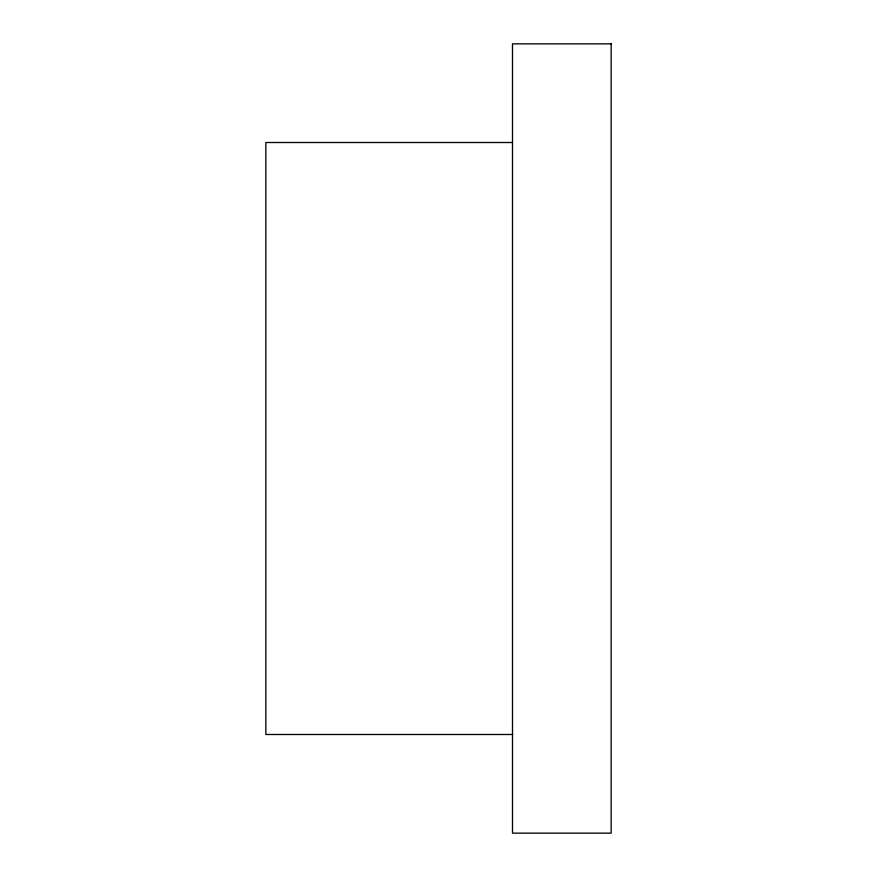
<?xml version="1.0" encoding="UTF-8"?>
<svg xmlns="http://www.w3.org/2000/svg" width="877" height="877" viewBox="0 0 877 877"><rect width="100%" height="100%" fill="white"/><g stroke="black" fill="none" stroke-linecap="round" stroke-linejoin="round"><path stroke-width="1.32" d="M512.497 142.512L265.841 142.512L265.841 734.487L512.727 734.487M611.159 43.85L512.497 43.85L512.497 833.15L611.159 833.15L611.159 43.85"/></g></svg>
